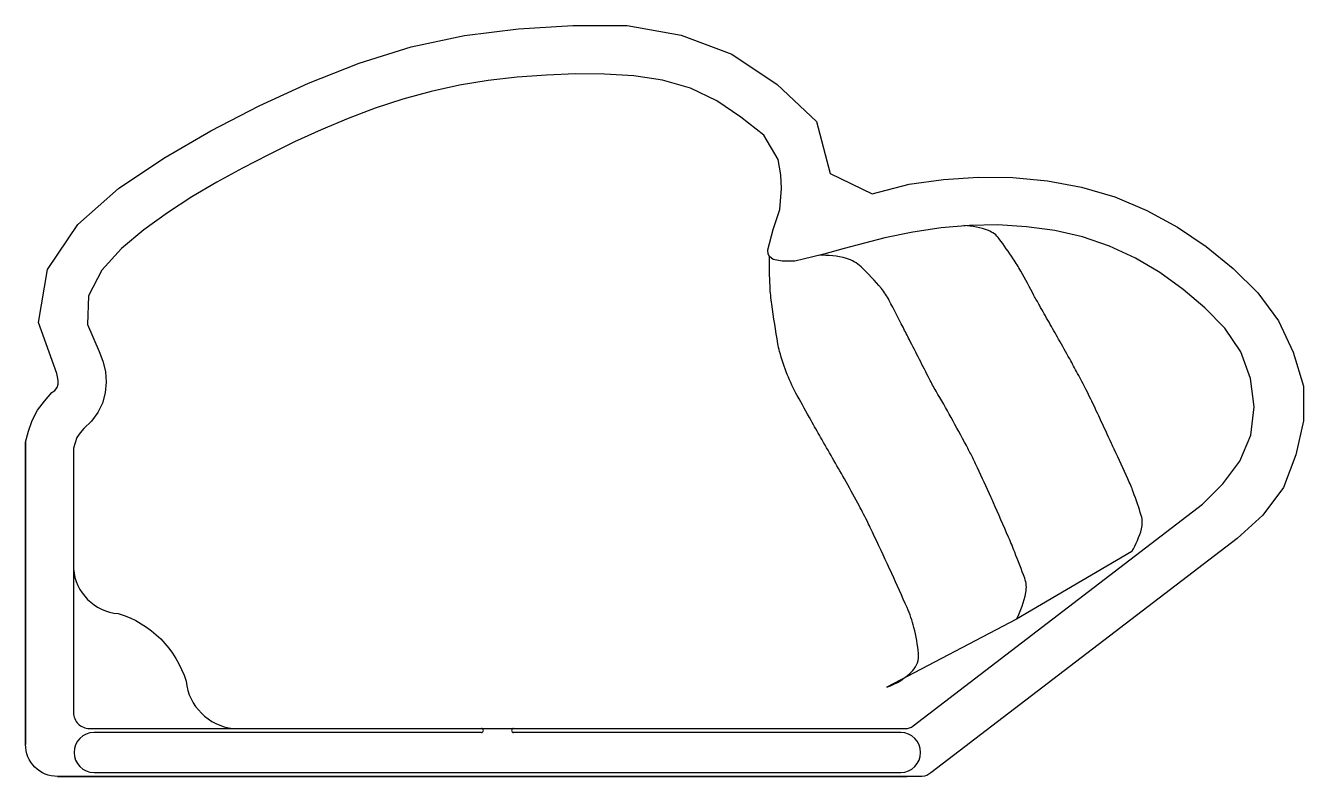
# Model space of a CAD drawing. Header units: millimetres. Extents: x 10.05 to 14.05, y 96.48 to 98.83.
import ezdxf

# ---------------------------------------------------------------- set-up
doc = ezdxf.new("R2010")
doc.units = ezdxf.units.MM
doc.header["$LTSCALE"] = 10
doc.layers.add('piscinas_igui', color=3, linetype='Continuous')

msp = doc.modelspace()

# ---------------------------------------------------------------- linework, layer by layer
at = {"layer": 'piscinas_igui'}
msp.add_line((10.1535, 96.4821), (12.8135, 96.4821), dxfattribs=at)
msp.add_lwpolyline([(10.0535, 97.5281), (10.0627, 97.5627), (10.0743, 97.5966), (10.0908, 97.6283), (10.1123, 97.6569), (10.1361, 97.6836), (10.1451, 97.6905), (10.1521, 97.6992), (10.1552, 97.71), (10.1554, 97.7213), (10.1537, 97.7325), (10.1509, 97.7434), (10.0945, 97.903), (10.122, 98.0691), (10.2167, 98.2098), (10.3449, 98.3217), (10.4859, 98.4173), (10.6331, 98.503), (10.7848, 98.5806), (10.9396, 98.6519), (11.0979, 98.7148), (11.2605, 98.7655), (11.4272, 98.8007), (11.5963, 98.8216), (11.7664, 98.8321), (11.9367, 98.8321), (12.1052, 98.8022), (12.2643, 98.7425), (12.4059, 98.6481), (12.5296, 98.5318), (12.5716, 98.3695), (12.7034, 98.3053), (12.8189, 98.3357), (12.9266, 98.3508), (13.0351, 98.3578), (13.1439, 98.3563), (13.2521, 98.346), (13.359, 98.3262), (13.4634, 98.2956), (13.5637, 98.2538), (13.6592, 98.2017), (13.749, 98.1404), (13.8333, 98.0717), (13.9107, 97.9954), (13.975, 97.9079), (14.021, 97.8095), (14.0535, 97.7038), (14.0535, 97.5952), (14.0296, 97.4883), (13.9911, 97.3867), (13.9269, 97.2994), (13.8456, 97.2272), (12.8874, 96.4939, -0.198912), (12.8591, 96.4821), (10.1535, 96.4821, -0.414214), (10.0535, 96.5821), (10.0535, 97.5281), (10.0535, 96.5821)], format="xyb", dxfattribs=at)
msp.add_lwpolyline([(10.2363, 97.5707), (10.2248, 97.5572), (10.2145, 97.5428), (10.2085, 97.5261), (10.2035, 97.5091), (10.2035, 96.6821, 0.414214), (10.2535, 96.6321), (12.8077, 96.6321, 0.16477), (12.832, 96.6404), (13.738, 97.3338), (13.8007, 97.3974), (13.8547, 97.4684), (13.8886, 97.5507), (13.8989, 97.6392), (13.8883, 97.7277), (13.8576, 97.8114), (13.8077, 97.8852), (13.7453, 97.9491), (13.677, 98.0066), (13.6045, 98.0588), (13.5277, 98.1044), (13.4467, 98.142), (13.3621, 98.1705), (13.2751, 98.1904), (13.1866, 98.2026), (13.0974, 98.208), (13.0081, 98.2069), (12.9191, 98.1994), (12.8309, 98.1855), (12.7434, 98.1676), (12.6795, 98.151), (12.6156, 98.1343), (12.5519, 98.1171), (12.4878, 98.1014), (12.4615, 98.0951), (12.4222, 98.0951), (12.3936, 98.1002), (12.3817, 98.1092), (12.3783, 98.1172), (12.377, 98.1299), (12.3941, 98.1934), (12.4141, 98.2562), (12.4197, 98.3219), (12.4173, 98.3646), (12.4091, 98.4131), (12.364, 98.489), (12.2927, 98.5458), (12.2171, 98.5969), (12.1352, 98.6367), (12.0474, 98.6613), (11.9571, 98.6745), (11.8661, 98.6803), (11.7749, 98.6807), (11.6837, 98.6773), (11.5927, 98.6707), (11.502, 98.6602), (11.412, 98.6455), (11.3228, 98.6262), (11.2348, 98.6022), (11.1482, 98.5735), (11.0629, 98.5412), (10.9788, 98.5059), (10.8957, 98.468), (10.8137, 98.428), (10.7327, 98.3862), (10.6527, 98.3422), (10.5742, 98.2956), (10.4977, 98.2461), (10.4234, 98.193), (10.3536, 98.1344), (10.2927, 98.0666), (10.2507, 97.986), (10.2479, 97.8961), (10.284, 97.8125), (10.2957, 97.7814), (10.3033, 97.749), (10.3057, 97.7158), (10.3028, 97.6827), (10.2942, 97.6506), (10.2797, 97.6207), (10.2602, 97.5938)], format="xyb", close=True, dxfattribs=at)
at = {"layer": 'piscinas_igui', "color": 2}
for points in [[(13.5161, 97.1864, 0.074166), (13.5467, 97.2575, 0.141409), (13.5458, 97.2987, 0.011394), (13.5208, 97.3725, 0.020205), (13.504, 97.4132, 0.000182), (13.4614, 97.506, 0.000931), (13.453, 97.5241, 0.000352), (13.4162, 97.6032, 0.000884), (13.4015, 97.6347, 0.006813), (13.3737, 97.6917, 0.007357), (13.3465, 97.7437, 0.002538), (13.3218, 97.7889, 0.001852), (13.2873, 97.8505, 0.001605), (13.2572, 97.9035, -0.000933), (13.227, 97.9566, -0.005356), (13.2101, 97.9872, 0.002152), (13.1685, 98.0637, 0.021147), (13.1452, 98.1021, 0.012333), (13.101, 98.1651, 0.145946), (13.0674, 98.1904, 0.077362), (12.9907, 98.206)], [(12.7493, 96.7617, 0.123847), (12.8304, 96.8133, 0.218025), (12.8486, 96.8666, 0.035376), (12.8344, 96.9484, 0.044735), (12.813, 97.0105, 0.000899), (12.7648, 97.1176, 0.00328), (12.7513, 97.1468, 0.000937), (12.6976, 97.261, 0.005065), (12.6874, 97.282, 0.007893), (12.6589, 97.3369, 0.005572), (12.6165, 97.4137, 0.001998), (12.5794, 97.4786, -0.000791), (12.5422, 97.5435, -0.001926), (12.5124, 97.5962, -0.001312), (12.4692, 97.674, -0.030768), (12.4379, 97.7397, -0.0292), (12.4135, 97.8125, -0.02564), (12.4083, 97.8364, -0.005018), (12.3892, 97.9598, -0.023133), (12.3838, 98.0162, -0.014084), (12.3817, 98.1092)], [(13.1557, 96.9743, 0.069403), (13.1846, 97.0576, 0.138367), (13.1811, 97.1023, 0.005313), (13.1497, 97.1843, 0.009238), (13.1304, 97.2309, 0.000361), (13.083, 97.3389, 0.002071), (13.0747, 97.3577, 0.003199), (13.0337, 97.4475, 0.007984), (13.0164, 97.4832, 0.006847), (12.9984, 97.5177, 0.002681), (12.9508, 97.605, 0.005978), (12.9034, 97.6883, -0.013455), (12.8829, 97.7256, -0.001709), (12.8515, 97.7873, 0.000128), (12.8201, 97.8489, 0.000351), (12.8001, 97.8879, 0.000162), (12.757, 97.9721, 0.056044), (12.7323, 98.0093, 0.026901), (12.6688, 98.0772, 0.125889), (12.6228, 98.1032, 0.076056), (12.5369, 98.113)], [(10.2035, 97.1321, 0.370101), (10.3437, 96.9919, -0.251676), (10.5558, 96.7798, 0.350513), (10.7035, 96.6321)], [(11.4803, 96.6196), (10.2678, 96.6196, 1), (10.2678, 96.4946), (12.7928, 96.4946, 1), (12.7928, 96.6196), (11.5803, 96.6196)]]:
    msp.add_lwpolyline(points, format="xyb", dxfattribs=at)
msp.add_lwpolyline([(13.5161, 97.1864), (13.1557, 96.9743), (12.7493, 96.7617)], dxfattribs=at)
for centre, start, end in [((11.4803, 96.6259), 270, 90), ((11.5809, 96.6259), 90, 270)]:
    msp.add_arc(centre, 0.00625, start, end, dxfattribs=at)

doc.saveas('drawing.dxf')
